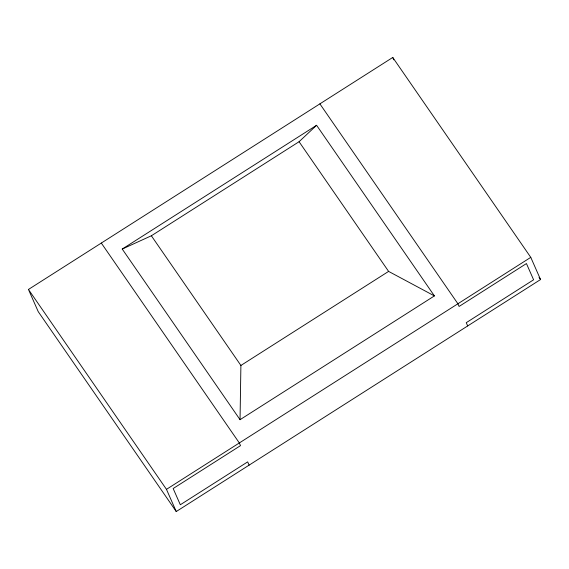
<?xml version="1.0" encoding="UTF-8"?>
<svg xmlns="http://www.w3.org/2000/svg" width="569" height="569" viewBox="0 0 569 569"><rect width="100%" height="100%" fill="white"/><g stroke="black" fill="none" stroke-linecap="round" stroke-linejoin="round"><path stroke-width="0.85" d="M240.047 419.687L240.9 365.462L151.361 235.779L122.235 249.051L240.047 419.687L434.403 295.916L316.592 125.287L122.235 249.051M151.361 235.779L299.074 141.717L316.592 125.287M28.45 289.457L392.752 57.462L530.77 257.359L540.55 279.543L176.248 511.538L38.23 311.641L28.45 289.457L166.468 489.354L176.248 511.538M240.9 365.462L388.606 271.399L434.403 295.916M166.468 489.354L530.77 257.359M539.042 277.352L540.55 279.543M319.892 103.864L457.91 303.761L459.091 306.449L526.439 263.561L533.601 279.792L466.253 322.68L467.69 325.945M299.074 141.717L388.606 271.399M101.31 243.055L239.329 442.959L240.509 445.641L173.161 488.529L180.323 504.76L247.671 461.879L249.108 465.136M392.752 57.462L393.798 59.837"/></g></svg>
